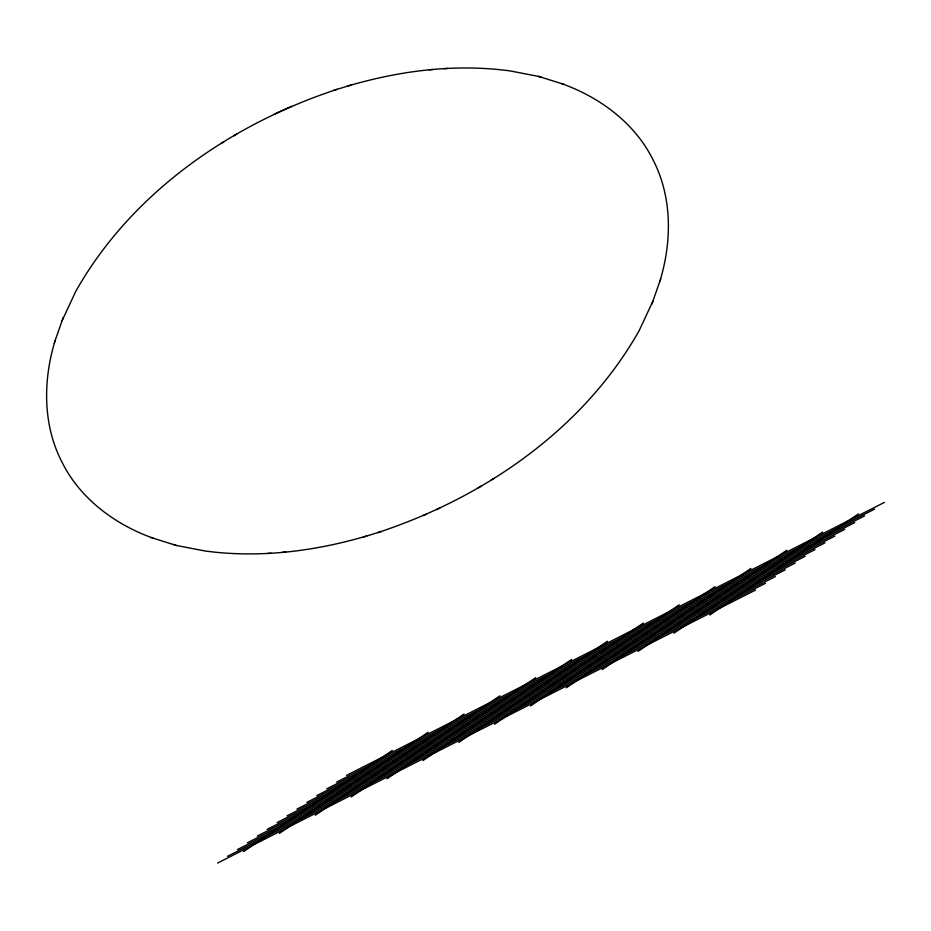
<?xml version="1.0" encoding="UTF-8"?>
<svg xmlns="http://www.w3.org/2000/svg" width="931" height="931" viewBox="0 0 931 931"><rect width="100%" height="100%" fill="white"/><g stroke="black" fill="none" stroke-linecap="round" stroke-linejoin="round"><path stroke-width="1.4" d="M55.185 340.432C43.07 379.604 42.593 424.268 61.621 461.369C79.647 498.516 115.269 524.793 153.557 538.327M659.8 281.453C671.926 242.281 672.403 197.616 653.376 160.516C635.338 123.369 599.715 97.092 561.428 83.557M62.133 320.636L75.783 291.333C131.48 192.659 230.969 124.207 337.15 89.306M377.835 532.579C483.957 497.654 583.551 429.238 639.201 330.552L652.864 301.248M54.254 343.108L63.203 317.552M651.781 304.332L660.742 278.776M243.561 851.609L392.323 750.433M279.416 833.408L428.179 732.232M315.272 815.207L464.045 714.03M351.138 797.006L499.9 695.829M386.993 778.805L535.756 677.628M422.86 760.604L571.622 659.439M458.715 742.414L607.478 641.238M494.582 724.213L643.344 623.037M530.437 706.012L679.199 604.836M566.304 687.811L715.066 586.635M602.159 669.61L750.921 568.434M638.026 651.409L786.788 550.244M673.881 633.208L822.643 532.043M709.748 615.019L858.51 513.842M221.054 143.502L224.138 141.663M233.716 135.833L236.811 133.983M490.858 480.221L493.93 478.383M478.185 487.902L481.28 486.052M346.541 775.372L884.45 502.391M336.626 782.121L874.535 509.129M326.711 788.86L864.62 515.879M316.784 795.609L854.693 522.617M306.869 802.359L844.778 529.367M296.954 809.097L834.863 536.116M287.039 815.847L824.947 542.854M277.112 822.585L815.032 549.604M267.197 829.335L805.106 556.342M257.282 836.073L795.19 563.092M247.367 842.823L785.275 569.83M237.452 849.572L775.36 576.58M227.525 856.311L765.445 583.33M217.61 863.06L755.518 590.068M291.764 106.297L275.122 113.803M423.233 515.588L426.573 514.098M436.511 509.583L439.863 508.082M348.159 85.931C400.411 70.535 455.853 63.564 510.072 70.919L538.479 76.389L564.174 84.418M150.81 537.466L176.518 545.496L204.913 550.966C259.132 558.321 314.585 551.35 366.826 535.953M333.647 90.4L351.627 84.849M363.369 537.036L381.349 531.496M443.971 68.661L447.404 68.417M429.226 69.79L432.775 69.534M267.581 553.468L271.014 553.223M282.221 552.351L285.759 552.095M538.479 76.389L541.644 77.389M173.352 544.495L176.518 545.496"/></g></svg>
